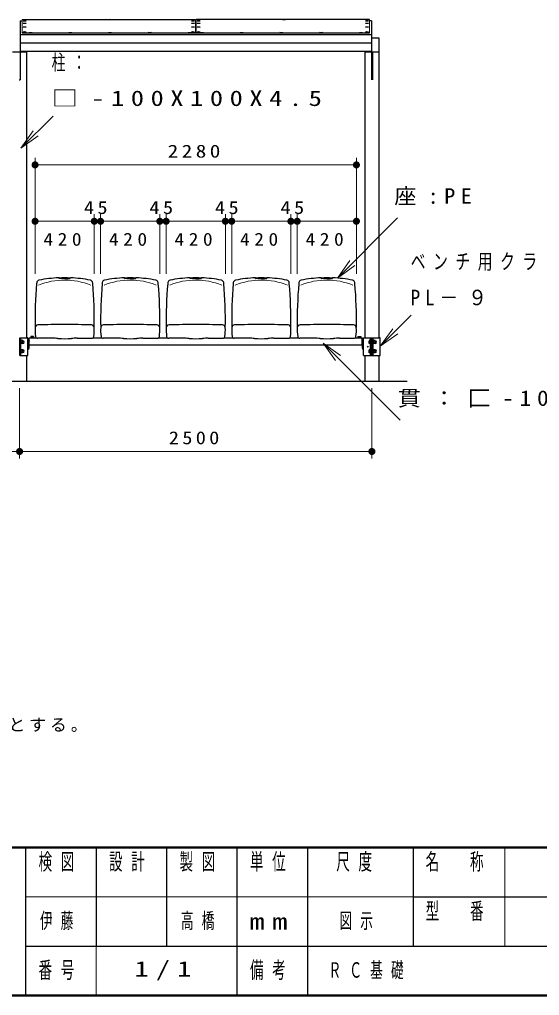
# Model space of a CAD drawing. Units: millimetres on the paper, scale 1:50. Extents: x -365 to 12, y -38 to 257.
# Drawn here: x -238.4 to -164.6, y 0 to 138.4 of the extents above; entities that cross this region are included whole.
import ezdxf

# ---------------------------------------------------------------- set-up
doc = ezdxf.new("R2010")
doc.units = ezdxf.units.MM
doc.layers.add('LY_1', color=7, linetype='Continuous', lineweight=25)
doc.layers.add('LY_2', color=7, linetype='Continuous', lineweight=13)
doc.styles.add('ＭＳ ゴシック', font='')
doc.styles.get('ＭＳ ゴシック').set_extended_font_data('MS Gothic')

# ---------------------------------------------------------------- blocks, each defined once
blk = doc.blocks.new('filled_dot')
at = {"color": 0, "linetype": 'Continuous', "lineweight": -2, "const_width": 1.25}
blk.add_lwpolyline([(-0.625, 0, 1), (0.625, 0, 1)], format="xyb", close=True, dxfattribs=at)
blk = doc.blocks.new('open_arrow')
at = {"color": 0, "linetype": 'Continuous', "lineweight": -2}
blk.add_lwpolyline([(7.5, 1.25), (0, 0), (7.5, -1.25)], dxfattribs=at)

msp = doc.modelspace()

# ---------------------------------------------------------------- linework, layer by layer
at = {"layer": 'LY_1', "color": 4, "lineweight": 13}
for p, q in [((-237.985, 138.441), (-237.985, 136.527)), ((-213.395, 138.441), (-213.395, 136.527)), ((-213.295, 138.441), (-213.295, 136.527)), ((-188.705, 138.441), (-188.705, 136.527))]:
    msp.add_line(p, q, dxfattribs=at)
at = {"layer": 'LY_1', "color": 4}
for p, q in [((-237.985, 138.441), (-213.395, 138.441)), ((-188.705, 138.441), (-213.295, 138.441)), ((-188.705, 136.527), (-237.985, 136.527))]:
    msp.add_line(p, q, dxfattribs=at)
at = {"layer": 'LY_1'}
for p, q in [((-238.285, 138.261), (-238.285, 133.971)), ((-238.285, 138.261), (-237.985, 138.261)), ((-188.405, 138.261), (-188.705, 138.261)), ((-188.405, 138.261), (-188.405, 133.971)), ((-238.285, 136.303), (-188.405, 136.303)), ((-238.285, 135.118), (-188.405, 135.118)), ((-238.285, 133.971), (-188.405, 133.971)), ((-232.745, 101.714), (-232.745, 101.774)), ((-231.945, 101.684), (-232.715, 101.684)), ((-231.945, 101.684), (-231.175, 101.684)), ((-231.145, 101.714), (-231.145, 101.774)), ((-223.445, 101.714), (-223.445, 101.774)), ((-222.645, 101.684), (-223.415, 101.684)), ((-222.645, 101.684), (-221.875, 101.684)), ((-221.845, 101.714), (-221.845, 101.774)), ((-214.145, 101.714), (-214.145, 101.774)), ((-213.345, 101.684), (-214.115, 101.684)), ((-213.345, 101.684), (-212.575, 101.684)), ((-212.545, 101.714), (-212.545, 101.774)), ((-204.845, 101.714), (-204.845, 101.774)), ((-204.045, 101.684), (-204.815, 101.684)), ((-204.045, 101.684), (-203.275, 101.684)), ((-203.245, 101.714), (-203.245, 101.774)), ((-195.545, 101.714), (-195.545, 101.774)), ((-194.745, 101.684), (-195.515, 101.684)), ((-194.745, 101.684), (-193.975, 101.684)), ((-193.945, 101.714), (-193.945, 101.774)), ((-238.325, 93.286), (-237.165, 93.286)), ((-238.325, 90.786), (-238.325, 93.286)), ((-238.145, 90.786), (-238.145, 93.286)), ((-238.099, 92.926), (-238.145, 92.926)), ((-238.099, 92.446), (-238.099, 92.926)), ((-237.899, 92.905), (-238.099, 92.905)), ((-237.899, 92.795), (-238.099, 92.795)), ((-237.899, 92.466), (-237.899, 92.905)), ((-237.165, 93.286), (-237.345, 93.286)), ((-237.165, 90.786), (-237.165, 93.286)), ((-236.965, 93.186), (-237.165, 93.186)), ((-236.985, 91.806), (-236.985, 92.836)), ((-236.965, 92.286), (-236.965, 93.286)), ((-236.965, 93.286), (-235.951, 93.286)), ((-236.775, 93.286), (-236.775, 93.332)), ((-236.355, 93.332), (-236.775, 93.332)), ((-236.761, 93.472), (-236.761, 93.332)), ((-236.369, 93.472), (-236.761, 93.472)), ((-236.663, 93.472), (-236.663, 93.332)), ((-236.467, 93.472), (-236.467, 93.332)), ((-236.369, 93.472), (-236.369, 93.332)), ((-236.355, 93.286), (-236.355, 93.332)), ((-233.724, 93.235), (-235.784, 93.235)), ((-230.166, 93.235), (-228.106, 93.235)), ((-227.94, 93.286), (-226.651, 93.286)), ((-224.424, 93.235), (-226.484, 93.235)), ((-220.866, 93.235), (-218.806, 93.235)), ((-218.64, 93.286), (-217.351, 93.286)), ((-215.124, 93.235), (-217.184, 93.235)), ((-211.566, 93.235), (-209.506, 93.235)), ((-209.34, 93.286), (-208.051, 93.286)), ((-205.824, 93.235), (-207.884, 93.235)), ((-202.266, 93.235), (-200.206, 93.235)), ((-200.04, 93.286), (-198.751, 93.286)), ((-196.524, 93.235), (-198.584, 93.235)), ((-192.966, 93.235), (-190.906, 93.235)), ((-190.74, 93.286), (-189.725, 93.286)), ((-190.335, 93.286), (-190.335, 93.332)), ((-190.335, 93.332), (-189.915, 93.332)), ((-190.321, 93.472), (-190.321, 93.332)), ((-190.321, 93.472), (-189.929, 93.472)), ((-190.223, 93.472), (-190.223, 93.332)), ((-190.027, 93.472), (-190.027, 93.332)), ((-189.929, 93.472), (-189.929, 93.332)), ((-189.915, 93.286), (-189.915, 93.332)), ((-189.725, 92.286), (-189.725, 93.286)), ((-189.725, 93.186), (-189.525, 93.186)), ((-189.705, 91.806), (-189.705, 92.836)), ((-189.525, 93.286), (-189.345, 93.286)), ((-189.525, 93.286), (-188.365, 93.286)), ((-189.525, 90.786), (-189.525, 93.286)), ((-188.591, 92.905), (-188.751, 92.905)), ((-188.751, 92.496), (-188.751, 92.876)), ((-188.591, 92.795), (-188.751, 92.795)), ((-188.591, 92.446), (-188.591, 92.926)), ((-188.545, 92.926), (-188.591, 92.926)), ((-188.545, 90.786), (-188.545, 93.286)), ((-188.365, 90.786), (-188.365, 93.286)), ((-188.325, 93.286), (-187.165, 93.286)), ((-188.325, 90.786), (-188.325, 93.286)), ((-188.145, 90.786), (-188.145, 93.286)), ((-188.099, 92.926), (-188.145, 92.926)), ((-188.099, 92.446), (-188.099, 92.926)), ((-187.899, 92.905), (-188.099, 92.905)), ((-187.899, 92.795), (-188.099, 92.795)), ((-187.899, 92.466), (-187.899, 92.905)), ((-187.165, 93.286), (-187.345, 93.286)), ((-187.165, 90.786), (-187.165, 93.286)), ((-238.099, 92.446), (-238.145, 92.446)), ((-238.099, 91.626), (-238.145, 91.626)), ((-237.899, 92.576), (-238.099, 92.576)), ((-237.899, 92.466), (-238.099, 92.466)), ((-238.099, 91.146), (-238.099, 91.626)), ((-237.899, 91.605), (-238.099, 91.605)), ((-237.899, 91.495), (-238.099, 91.495)), ((-237.899, 91.166), (-237.899, 91.605)), ((-237.105, 91.686), (-237.165, 91.686)), ((-236.965, 92.286), (-189.725, 92.286)), ((-189.585, 91.686), (-189.525, 91.686)), ((-188.591, 92.576), (-188.751, 92.576)), ((-188.591, 92.466), (-188.751, 92.466)), ((-188.591, 91.605), (-188.751, 91.605)), ((-188.751, 91.166), (-188.751, 91.605)), ((-188.591, 91.495), (-188.751, 91.495)), ((-188.545, 92.446), (-188.591, 92.446)), ((-188.545, 91.626), (-188.591, 91.626)), ((-188.591, 91.146), (-188.591, 91.626)), ((-188.099, 92.446), (-188.145, 92.446)), ((-188.099, 91.626), (-188.145, 91.626)), ((-187.899, 92.576), (-188.099, 92.576)), ((-187.899, 92.466), (-188.099, 92.466)), ((-188.099, 91.146), (-188.099, 91.626)), ((-187.899, 91.605), (-188.099, 91.605)), ((-187.899, 91.495), (-188.099, 91.495)), ((-187.899, 91.166), (-187.899, 91.605)), ((-238.325, 90.786), (-237.165, 90.786)), ((-238.099, 91.146), (-238.145, 91.146)), ((-237.899, 91.276), (-238.099, 91.276)), ((-237.899, 91.166), (-238.099, 91.166)), ((-237.345, 90.786), (-237.345, 87.162)), ((-189.525, 90.786), (-188.365, 90.786)), ((-189.345, 90.786), (-189.345, 87.162)), ((-188.591, 91.276), (-188.751, 91.276)), ((-188.591, 91.166), (-188.751, 91.166)), ((-188.545, 91.146), (-188.591, 91.146)), ((-188.325, 90.786), (-187.165, 90.786)), ((-188.099, 91.146), (-188.145, 91.146)), ((-187.899, 91.276), (-188.099, 91.276)), ((-187.899, 91.166), (-188.099, 91.166)), ((-187.345, 90.786), (-187.345, 87.162))]:
    msp.add_line(p, q, dxfattribs=at)
at = {"layer": 'LY_1', "color": 211}
for p, q in [((-188.405, 135.862), (-187.345, 135.862)), ((-187.345, 135.862), (-187.345, 93.286)), ((-239.345, 133.862), (-237.345, 133.862)), ((-238.285, 133.862), (-238.285, 129.862)), ((-237.345, 133.971), (-237.345, 93.286)), ((-189.345, 133.971), (-189.345, 93.286)), ((-189.345, 133.862), (-187.345, 133.862)), ((-188.405, 133.862), (-188.405, 129.862)), ((-188.285, 133.862), (-188.285, 129.862)), ((-238.405, 129.862), (-238.285, 129.862))]:
    msp.add_line(p, q, dxfattribs=at)
at = {"layer": 'LY_1', "lineweight": 13}
for p, q in [((-238.169, 120.172), (-233.596, 124.745)), ((-236.145, 102.354), (-236.145, 118.822)), ((-236.145, 117.822), (-190.545, 117.822)), ((-190.545, 102.354), (-190.545, 118.822)), ((-227.745, 102.354), (-227.745, 110.822)), ((-226.845, 102.354), (-226.845, 110.822)), ((-218.445, 102.354), (-218.445, 110.822)), ((-217.545, 102.354), (-217.545, 110.822)), ((-209.145, 102.354), (-209.145, 110.822)), ((-208.245, 102.354), (-208.245, 110.822)), ((-199.845, 102.354), (-199.845, 110.822)), ((-198.945, 102.354), (-198.945, 110.822)), ((-236.145, 109.822), (-227.745, 109.822)), ((-227.745, 109.822), (-226.845, 109.822)), ((-226.845, 109.822), (-218.445, 109.822)), ((-218.445, 109.822), (-217.545, 109.822)), ((-217.545, 109.822), (-209.145, 109.822)), ((-209.145, 109.822), (-208.245, 109.822)), ((-208.245, 109.822), (-199.845, 109.822)), ((-199.845, 109.822), (-198.945, 109.822)), ((-198.945, 109.822), (-190.545, 109.822)), ((-193.228, 101.762), (-184.699, 110.29)), ((-187.165, 92.1), (-182.772, 96.493)), ((-195.266, 92.55), (-184.327, 81.611)), ((-238.345, 86.162), (-238.345, 76.162)), ((-188.345, 86.162), (-188.345, 76.162)), ((-238.345, 77.162), (-288.345, 77.162)), ((-188.345, 77.162), (-238.345, 77.162))]:
    msp.add_line(p, q, dxfattribs=at)
at = {"layer": 'LY_1', "color": 150}
msp.add_line((-343.345, 87.162), (-183.345, 87.162), dxfattribs=at)
at = {"layer": 'LY_1'}
msp.add_circle((-188.945, 92.036), 0.06, dxfattribs=at)
for centre, radius, start, end in [((-177.719, 95.91), 58.426, 174.89008, 175.013), ((-235.515, 101.078), 0.4, 101.01981, 174.89008), ((-231.945, 82.748), 19.074, 92.49797, 101.01981), ((-232.775, 101.774), 0.03, 0, 92.49767), ((-231.945, 82.748), 19.044, 87.59239, 92.40762), ((-232.715, 101.714), 0.03, 179.99998, 270.00003), ((-231.175, 101.714), 0.03, 269.99997, 0.00002), ((-231.115, 101.774), 0.03, 87.50232, 180), ((-231.945, 82.748), 19.074, 78.98019, 87.50205), ((-228.376, 101.078), 0.4, 5.10992, 78.98019), ((-286.171, 95.91), 58.426, 4.987, 5.10992), ((-168.419, 95.91), 58.426, 174.89008, 175.013), ((-226.215, 101.078), 0.4, 101.01981, 174.89008), ((-222.645, 82.748), 19.074, 92.49799, 101.01981), ((-223.475, 101.774), 0.03, 0, 92.49767), ((-222.645, 82.748), 19.044, 87.59239, 92.40762), ((-223.415, 101.714), 0.03, 179.99998, 270.00003), ((-221.875, 101.714), 0.03, 269.99997, 0.00002), ((-221.815, 101.774), 0.03, 87.50232, 180), ((-222.645, 82.748), 19.074, 78.98019, 87.50204), ((-219.076, 101.078), 0.4, 5.10992, 78.98019), ((-276.871, 95.91), 58.426, 4.987, 5.10992), ((-159.119, 95.91), 58.426, 174.89008, 175.013), ((-216.915, 101.078), 0.4, 101.01981, 174.89008), ((-213.345, 82.748), 19.074, 92.49799, 101.01981), ((-214.175, 101.774), 0.03, 0, 92.49767), ((-213.345, 82.748), 19.044, 87.59239, 92.40762), ((-214.115, 101.714), 0.03, 179.99998, 270.00003), ((-212.575, 101.714), 0.03, 269.99997, 0.00002), ((-212.515, 101.774), 0.03, 87.50232, 180), ((-213.345, 82.748), 19.074, 78.98019, 87.50204), ((-209.776, 101.078), 0.4, 5.10992, 78.98019), ((-267.571, 95.91), 58.426, 4.987, 5.10992), ((-149.819, 95.91), 58.426, 174.89008, 175.013), ((-207.615, 101.078), 0.4, 101.01981, 174.89008), ((-204.045, 82.748), 19.074, 92.49799, 101.01981), ((-204.875, 101.774), 0.03, 0, 92.49767), ((-204.045, 82.748), 19.044, 87.59239, 92.40763), ((-204.815, 101.714), 0.03, 179.99998, 270.00003), ((-203.275, 101.714), 0.03, 269.99997, 0.00002), ((-203.215, 101.774), 0.03, 87.50232, 180), ((-204.045, 82.748), 19.074, 78.98019, 87.50204), ((-200.476, 101.078), 0.4, 5.10992, 78.98019), ((-258.271, 95.91), 58.426, 4.987, 5.10992), ((-140.519, 95.91), 58.426, 174.89008, 175.013), ((-198.315, 101.078), 0.4, 101.01981, 174.89008), ((-194.745, 82.748), 19.074, 92.49799, 101.01981), ((-195.575, 101.774), 0.03, 0, 92.49767), ((-194.745, 82.748), 19.044, 87.59239, 92.40763), ((-195.515, 101.714), 0.03, 179.99998, 270.00003), ((-193.975, 101.714), 0.03, 269.99997, 0.00002), ((-193.915, 101.774), 0.03, 87.50232, 180), ((-194.745, 82.748), 19.074, 78.98019, 87.50204), ((-191.176, 101.078), 0.4, 5.10992, 78.98019), ((-248.971, 95.91), 58.426, 4.987, 5.10992), ((-177.719, 95.91), 58.426, 175.01301, 181.15295), ((-286.171, 95.91), 58.426, 358.84704, 4.98699), ((-168.419, 95.91), 58.426, 175.01301, 181.15295), ((-276.871, 95.91), 58.426, 358.84704, 4.98699), ((-159.119, 95.91), 58.426, 175.01301, 181.15295), ((-267.571, 95.91), 58.426, 358.84704, 4.98699), ((-149.819, 95.91), 58.426, 175.01301, 181.15295), ((-258.271, 95.91), 58.426, 358.84704, 4.98699), ((-140.519, 95.91), 58.426, 175.01301, 181.15295), ((-248.971, 95.91), 58.426, 358.84704, 4.98699), ((-230.179, 94.362), 5.966, 176.14401, 188.39203), ((-235.733, 94.737), 0.4, 91.10358, 176.14401), ((-232.496, -105.597), 200.76, 89.84289, 90.92603), ((-231.395, -105.597), 200.76, 89.07397, 90.1571), ((-228.158, 94.737), 0.4, 3.85599, 88.89642), ((-233.712, 94.362), 5.966, 351.60797, 3.85599), ((-220.879, 94.362), 5.966, 176.14401, 188.39203), ((-226.433, 94.737), 0.4, 91.10358, 176.14401), ((-223.196, -105.597), 200.76, 89.84289, 90.92603), ((-222.095, -105.597), 200.76, 89.07397, 90.1571), ((-218.858, 94.737), 0.4, 3.85599, 88.89642), ((-224.412, 94.362), 5.966, 351.60797, 3.85599), ((-211.579, 94.362), 5.966, 176.14401, 188.39203), ((-217.133, 94.737), 0.4, 91.10358, 176.14401), ((-213.896, -105.597), 200.76, 89.84289, 90.92603), ((-212.795, -105.597), 200.76, 89.07397, 90.1571), ((-209.558, 94.737), 0.4, 3.85599, 88.89642), ((-215.112, 94.362), 5.966, 351.60797, 3.85599), ((-202.279, 94.362), 5.966, 176.14401, 188.39203), ((-207.833, 94.737), 0.4, 91.10358, 176.14401), ((-204.596, -105.597), 200.76, 89.84289, 90.92603), ((-203.495, -105.597), 200.76, 89.07397, 90.1571), ((-200.258, 94.737), 0.4, 3.85599, 88.89642), ((-205.812, 94.362), 5.966, 351.60797, 3.85599), ((-192.979, 94.362), 5.966, 176.14401, 188.39203), ((-198.533, 94.737), 0.4, 91.10358, 176.14401), ((-195.296, -105.597), 200.76, 89.84289, 90.92603), ((-194.195, -105.597), 200.76, 89.07397, 90.1571), ((-190.958, 94.737), 0.4, 3.85599, 88.89642), ((-196.512, 94.362), 5.966, 351.60797, 3.85599), ((-237.899, 92.686), 0.194, 270, 90), ((-236.815, 92.836), 0.17, 151.92752, 180), ((-235.784, 93.535), 0.3, 188.39202, 270), ((-233.724, 83.235), 10, 85.23509, 89.99999), ((-231.945, 104.579), 11.417, 265.23494, 274.76502), ((-230.166, 83.235), 10, 90.00001, 94.76491), ((-228.106, 93.535), 0.3, 270, 351.60798), ((-226.484, 93.535), 0.3, 188.39202, 270), ((-224.424, 83.235), 10, 85.23509, 89.99999), ((-222.645, 104.579), 11.417, 265.23494, 274.76502), ((-220.866, 83.235), 10, 90.00001, 94.76491), ((-218.806, 93.535), 0.3, 270, 351.60798), ((-217.184, 93.535), 0.3, 188.39202, 270), ((-215.124, 83.235), 10, 85.23509, 89.99999), ((-213.345, 104.579), 11.417, 265.23494, 274.76502), ((-211.566, 83.235), 10, 90.00001, 94.76491), ((-209.506, 93.535), 0.3, 270, 351.60798), ((-207.884, 93.535), 0.3, 188.39202, 270), ((-205.824, 83.235), 10, 85.23509, 89.99999), ((-204.045, 104.579), 11.417, 265.23494, 274.76502), ((-202.266, 83.235), 10, 90.00001, 94.76491), ((-200.206, 93.535), 0.3, 270, 351.60798), ((-198.584, 93.535), 0.3, 188.39202, 270), ((-196.524, 83.235), 10, 85.23509, 89.99999), ((-194.745, 104.579), 11.417, 265.23494, 274.76502), ((-192.966, 83.235), 10, 90.00001, 94.76491), ((-190.906, 93.535), 0.3, 270, 351.60798), ((-189.875, 92.836), 0.17, 0, 28.07249), ((-187.899, 92.686), 0.194, 270, 90), ((-237.899, 91.386), 0.194, 270, 90), ((-237.105, 91.806), 0.12, 270, 0), ((-189.585, 91.806), 0.12, 179.99999, 270), ((-187.899, 91.386), 0.194, 270, 90)]:
    msp.add_arc(centre, radius, start, end, dxfattribs=at)
at = {"layer": 'LY_1', "lineweight": 13}
for centre in [(-231.945, 91.827), (-222.645, 91.827), (-213.345, 91.827), (-204.045, 91.827), (-194.745, 91.827)]:
    msp.add_arc(centre, 9.662, 67.49644, 112.50358, dxfattribs=at)
at = {"layer": 'LY_1'}
for centre, major_axis, ratio in [((-237.635, 138.419), (0.22, 0), 0.016436), ((-237.635, 138.246), (0.22, 0), 0.049268), ((-237.635, 137.899), (0.22, 0), 0.081981), ((-237.635, 137.38), (-0.22, 0), 0.11469), ((-225.865, 138.421), (0.22, 0), 0.016436), ((-213.745, 138.419), (-0.22, 0), 0.016436), ((-213.745, 138.246), (-0.22, 0), 0.049268), ((-213.745, 137.899), (-0.22, 0), 0.081981), ((-213.745, 137.38), (0.22, 0), 0.11469), ((-212.945, 138.419), (0.22, 0), 0.016436), ((-212.945, 138.246), (0.22, 0), 0.049268), ((-212.945, 137.899), (0.22, 0), 0.081981), ((-212.945, 137.38), (-0.22, 0), 0.11469), ((-200.825, 138.421), (0.22, 0), 0.016436), ((-189.055, 138.419), (-0.22, 0), 0.016436), ((-189.055, 138.246), (-0.22, 0), 0.049268), ((-189.055, 137.899), (-0.22, 0), 0.081981), ((-189.055, 137.38), (0.22, 0), 0.11469), ((-237.635, 136.688), (-0.22, 0), 0.14724), ((-236.785, 136.581), (-0.22, 0), 0.151699), ((-231.145, 136.581), (-0.22, 0), 0.151686), ((-225.505, 136.581), (-0.22, 0), 0.151686), ((-219.865, 136.581), (-0.22, 0), 0.151686), ((-214.225, 136.581), (-0.22, 0), 0.151686), ((-213.745, 136.688), (0.22, 0), 0.14724), ((-212.945, 136.688), (-0.22, 0), 0.14724), ((-212.465, 136.581), (0.22, 0), 0.151686), ((-206.825, 136.581), (0.22, 0), 0.151686), ((-201.185, 136.581), (0.22, 0), 0.151686), ((-195.545, 136.581), (0.22, 0), 0.151686), ((-189.905, 136.581), (0.22, 0), 0.151699), ((-189.055, 136.688), (0.22, 0), 0.14724)]:
    msp.add_ellipse(centre, major_axis=major_axis, ratio=ratio, dxfattribs=at)
at = {"layer": 'LY_2', "lineweight": 50}
for p, q in [((-365, 21), (0, 21)), ((-365, 0), (0, 0))]:
    msp.add_line(p, q, dxfattribs=at)
at = {"layer": 'LY_2', "color": 211, "lineweight": 25}
for p, q in [((-237.5, 21), (-237.5, 0)), ((-227.5, 21), (-227.5, 7)), ((-217.5, 21), (-217.5, 7)), ((-207.5, 21), (-207.5, 0)), ((-197.5, 21), (-197.5, 7)), ((-182.5, 21), (-182.5, 7)), ((-182.5, 14), (-70, 14)), ((-237.5, 7), (0, 7))]:
    msp.add_line(p, q, dxfattribs=at)
at = {"layer": 'LY_2'}
for p, q in [((-169.5, 21), (-169.5, 7)), ((-237.5, 14), (-182.5, 14)), ((-227.5, 7), (-227.5, 0))]:
    msp.add_line(p, q, dxfattribs=at)
at = {"layer": 'LY_2', "lineweight": 25}
msp.add_line((-197.5, 7), (-197.5, 0), dxfattribs=at)

# ---------------------------------------------------------------- block references
at = {"layer": 'LY_1', "lineweight": 13, "xscale": 0.4, "yscale": 0.4}
for name, p, rotation in [('open_arrow', (-238.169, 120.172), 45), ('filled_dot', (-190.545, 117.822), 180), ('filled_dot', (-227.745, 109.822), 180), ('filled_dot', (-226.845, 109.822), 180), ('filled_dot', (-218.445, 109.822), 180), ('filled_dot', (-217.545, 109.822), 180), ('filled_dot', (-209.145, 109.822), 180), ('filled_dot', (-208.245, 109.822), 180), ('filled_dot', (-199.845, 109.822), 180), ('filled_dot', (-198.945, 109.822), 180), ('filled_dot', (-190.545, 109.822), 180), ('open_arrow', (-193.228, 101.762), 45), ('open_arrow', (-187.165, 92.1), 45), ('open_arrow', (-195.266, 92.55), 315), ('filled_dot', (-238.345, 77.162), 180), ('filled_dot', (-188.345, 77.162), 180)]:
    msp.add_blockref(name, p, dxfattribs=dict(at, rotation=rotation))
for p in [(-236.145, 117.822), (-236.145, 109.822)]:
    msp.add_blockref('filled_dot', p, dxfattribs=at)

# ---------------------------------------------------------------- texts
at = {"layer": 'LY_1', "style": 'ＭＳ ゴシック'}
for s, insert, char_height, attachment_point in [('\\T1.5;\\W0.65;柱：', (-233.794, 132.245), 2.199, 4), ('\\T1.5;\\W1.25;□-100X100X4.5', (-233.794, 127.245), 2.199, 4), ('\\T1.33;\\W1.2;2280', (-213.345, 118.822), 1.833, 8), ('\\T1.5;\\W1.05;座:PE', (-185.169, 113.29), 2.199, 4), ('\\T1.34;\\W1.15;45', (-227.295, 110.822), 1.833, 8), ('\\T1.34;\\W1.15;45', (-217.995, 110.822), 1.833, 8), ('\\T1.34;\\W1.15;45', (-208.695, 110.822), 1.833, 8), ('\\T1.34;\\W1.15;45', (-199.395, 110.822), 1.833, 8), ('\\T1.47;\\W1.1;420', (-234.956, 106.322), 1.833, 7), ('\\T1.47;\\W1.1;420', (-225.656, 106.322), 1.833, 7), ('\\T1.47;\\W1.1;420', (-216.356, 106.322), 1.833, 7), ('\\T1.47;\\W1.1;420', (-207.056, 106.322), 1.833, 7), ('\\T1.47;\\W1.1;420', (-197.756, 106.322), 1.833, 7), ('\\T1.51;\\W0.7;ベンチ用クランプ:', (-182.843, 103.993), 2.199, 4), ('\\T1.51;\\W0.9;PL－９', (-182.843, 98.993), 2.199, 4), ('\\T1.5;\\W1.1;貫：匚-100X50X5X7.5', (-184.696, 84.611), 2.199, 4), ('\\T1.33;\\W1.15;2500', (-213.345, 78.162), 1.833, 8), ('\\T1.23;鋼材は、電気亜鉛メッキ処理の上、ポリエステル樹脂粉体塗装（チャコールグレー）仕上げとする。', (-361.002, 37.296), 1.76, 7), ('\\T1.64;\\W0.6;伊藤', (-232.5, 10.5), 2.199, 5), ('\\T1.64;\\W0.6;高橋', (-212.5, 10.5), 2.199, 5), ('\\T1.64;\\W0.6;図示', (-190, 10.5), 2.199, 5), ('\\T1.5;\\W1.35;1/1', (-217.5, 3.5), 2.199, 5), ('\\T1.64;\\W0.6;ＲＣ基礎', (-194.5, 3.5), 2.199, 4)]:
    msp.add_mtext(s, dxfattribs=dict(at, insert=insert, char_height=char_height, attachment_point=attachment_point))
at = {"layer": 'LY_2', "color": 4, "char_height": 2.346, "style": 'ＭＳ ゴシック'}
for s, insert, attachment_point in [('\\T1.64;\\W0.6;検図', (-232.5, 20.167), 2), ('\\T1.64;\\W0.6;設計', (-222.5, 20.167), 2), ('\\T1.64;\\W0.6;製図', (-212.5, 20.167), 2), ('\\T1.64;\\W0.6;単位', (-202.5, 20.167), 2), ('\\T1.64;\\W0.6;尺度', (-190.25, 20.167), 2), ('\\T1.64;\\W0.6;名\u3000称', (-176, 20.167), 2), ('\\T1.64;\\W0.6;型\u3000番', (-176, 13.167), 2), ('\\T1.5;\\W1.35;mm', (-202.5, 10.5), 5), ('\\T1.64;\\W0.6;番号', (-232.5, 3.5), 5), ('\\T1.64;\\W0.6;備考', (-202.5, 3.5), 5)]:
    msp.add_mtext(s, dxfattribs=dict(at, insert=insert, attachment_point=attachment_point))

doc.saveas('drawing.dxf')
